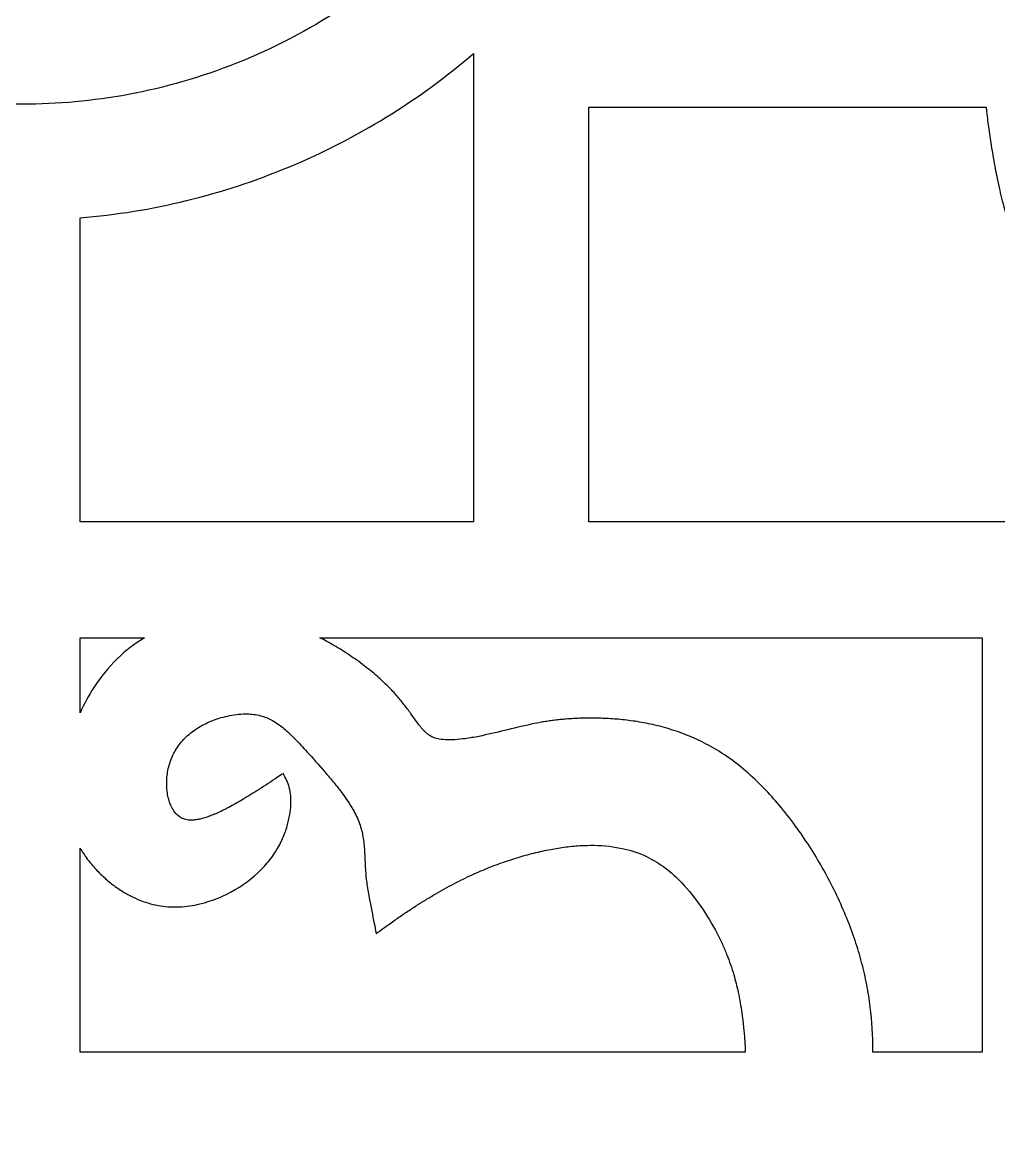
# Model space of a CAD drawing. Header units: centimetres. Extents: x -19.6 to -12.8, y -9 to 9.
# Drawn here: x -16.196 to -14.188, y -6.621 to -4.31 of the extents above; entities that cross this region are included whole.
import ezdxf

# ---------------------------------------------------------------- set-up
doc = ezdxf.new("R2010")
doc.units = ezdxf.units.CM
doc.header["$MEASUREMENT"] = 0
doc.layers.add('layer 1', color=7, linetype='Continuous')

msp = doc.modelspace()

# ---------------------------------------------------------------- linework, layer by layer
at = {"layer": 'layer 1', "color": 250, "lineweight": 30}
for points, knots in [([(-12.83818, 9.00077), (-12.83818, 3.00045), (-12.83818, -2.99988), (-12.83818, -9.00021), (-12.83818, -9.00021), (-15.07649, -9.00021), (-17.31483, -9.00021), (-19.55315, -9.00021), (-19.55315, -9.00021), (-19.55315, -2.99988), (-19.55315, 3.00045), (-19.55315, 9.00077), (-19.55315, 9.00077), (-17.31483, 9.00077), (-15.07649, 9.00077), (-12.83818, 9.00077)], [0, 0, 0, 0, 0.2, 0.2, 0.2, 0.2, 0.4, 0.4, 0.4, 0.4, 0.6, 0.6, 0.6, 0.6, 1, 1, 1, 1]), ([(-16.19566, -4.47847), (-16.12339, -4.47847), (-16.05062, -4.47189), (-15.97795, -4.45837), (-15.97795, -4.45837), (-15.90243, -4.44429), (-15.82791, -4.42285), (-15.75526, -4.39391), (-15.75526, -4.39391), (-15.60385, -4.33355), (-15.46648, -4.24329), (-15.34969, -4.12569), (-15.34969, -4.12569), (-15.2913, -4.06691), (-15.23934, -4.00245), (-15.1943, -3.9331), (-15.1943, -3.9331), (-15.14989, -3.86473), (-15.11285, -3.79252), (-15.08329, -3.71736), (-15.08329, -3.71736), (-15.05452, -3.64423), (-15.03323, -3.56924), (-15.01924, -3.49316), (-15.01924, -3.49316), (-15.00582, -3.42003), (-14.99928, -3.34676), (-14.99928, -3.274), (-14.99928, -3.274), (-14.99928, -3.20125), (-15.00582, -3.12796), (-15.01924, -3.05484), (-15.01924, -3.05484), (-15.03323, -2.97877), (-15.05452, -2.90378), (-15.08329, -2.83065), (-15.08329, -2.83065), (-15.11285, -2.75549), (-15.14989, -2.68328), (-15.1943, -2.6149), (-15.1943, -2.6149), (-15.23934, -2.54555), (-15.2913, -2.4811), (-15.34969, -2.42232), (-15.34969, -2.42232), (-15.46648, -2.30472), (-15.60385, -2.21446), (-15.75526, -2.1541), (-15.75526, -2.1541), (-15.82791, -2.12515), (-15.90243, -2.10372), (-15.97795, -2.08964), (-15.97795, -2.08964), (-16.05062, -2.07612), (-16.12339, -2.06953), (-16.19566, -2.06953), (-16.19566, -2.06953), (-16.26792, -2.06953), (-16.3407, -2.07612), (-16.41337, -2.08964), (-16.41337, -2.08964), (-16.4889, -2.10372), (-16.56341, -2.12515), (-16.63603, -2.1541), (-16.63603, -2.1541), (-16.78745, -2.21446), (-16.92481, -2.30472), (-17.04163, -2.42232), (-17.04163, -2.42232), (-17.10003, -2.4811), (-17.15198, -2.54555), (-17.197, -2.6149), (-17.197, -2.6149), (-17.24142, -2.68328), (-17.27848, -2.75549), (-17.30804, -2.83065), (-17.30804, -2.83065), (-17.33679, -2.90378), (-17.35806, -2.97877), (-17.37207, -3.05484), (-17.37207, -3.05484), (-17.38551, -3.12796), (-17.39205, -3.20125), (-17.39205, -3.274), (-17.39205, -3.274), (-17.39205, -3.34676), (-17.38551, -3.42003), (-17.37207, -3.49316), (-17.37207, -3.49316), (-17.35806, -3.56924), (-17.33679, -3.64423), (-17.30804, -3.71736), (-17.30804, -3.71736), (-17.27848, -3.79252), (-17.24142, -3.86473), (-17.197, -3.9331), (-17.197, -3.9331), (-17.15198, -4.00245), (-17.10003, -4.06691), (-17.04163, -4.12569), (-17.04163, -4.12569), (-16.92481, -4.24329), (-16.78745, -4.33355), (-16.63603, -4.39391), (-16.63603, -4.39391), (-16.56341, -4.42285), (-16.4889, -4.44429), (-16.41337, -4.45837), (-16.41337, -4.45837), (-16.3407, -4.47189), (-16.26792, -4.47847), (-16.19566, -4.47847)], [0, 0, 0, 0, 0.0344828, 0.0344828, 0.0344828, 0.0344828, 0.0689655, 0.0689655, 0.0689655, 0.0689655, 0.1034483, 0.1034483, 0.1034483, 0.1034483, 0.137931, 0.137931, 0.137931, 0.137931, 0.1724138, 0.1724138, 0.1724138, 0.1724138, 0.2068966, 0.2068966, 0.2068966, 0.2068966, 0.2413793, 0.2413793, 0.2413793, 0.2413793, 0.2758621, 0.2758621, 0.2758621, 0.2758621, 0.3103448, 0.3103448, 0.3103448, 0.3103448, 0.3448276, 0.3448276, 0.3448276, 0.3448276, 0.3793103, 0.3793103, 0.3793103, 0.3793103, 0.4137931, 0.4137931, 0.4137931, 0.4137931, 0.4482759, 0.4482759, 0.4482759, 0.4482759, 0.4827586, 0.4827586, 0.4827586, 0.4827586, 0.5172414, 0.5172414, 0.5172414, 0.5172414, 0.5517241, 0.5517241, 0.5517241, 0.5517241, 0.5862069, 0.5862069, 0.5862069, 0.5862069, 0.6206897, 0.6206897, 0.6206897, 0.6206897, 0.6551724, 0.6551724, 0.6551724, 0.6551724, 0.6896552, 0.6896552, 0.6896552, 0.6896552, 0.7241379, 0.7241379, 0.7241379, 0.7241379, 0.7586207, 0.7586207, 0.7586207, 0.7586207, 0.7931034, 0.7931034, 0.7931034, 0.7931034, 0.8275862, 0.8275862, 0.8275862, 0.8275862, 0.862069, 0.862069, 0.862069, 0.862069, 0.8965517, 0.8965517, 0.8965517, 0.8965517, 0.9310345, 0.9310345, 0.9310345, 0.9310345, 1, 1, 1, 1]), ([(-15.26805, -5.33752), (-15.26805, -5.04882), (-15.26805, -4.76011), (-15.26805, -4.47141), (-15.26805, -4.47141), (-15.26805, -4.43903), (-15.26805, -4.40665), (-15.26805, -4.37428), (-15.26805, -4.37428), (-15.38115, -4.47093), (-15.50815, -4.54928), (-15.64632, -4.60699), (-15.64632, -4.60699), (-15.78446, -4.66469), (-15.92929, -4.69988), (-16.07711, -4.71222), (-16.07711, -4.71222), (-16.07711, -4.92066), (-16.07711, -5.12908), (-16.07711, -5.33752), (-16.07711, -5.33752), (-15.80743, -5.33752), (-15.53772, -5.33752), (-15.26805, -5.33752)], [0, 0, 0, 0, 0.1428571, 0.1428571, 0.1428571, 0.1428571, 0.2857143, 0.2857143, 0.2857143, 0.2857143, 0.4285714, 0.4285714, 0.4285714, 0.4285714, 0.5714286, 0.5714286, 0.5714286, 0.5714286, 0.7142857, 0.7142857, 0.7142857, 0.7142857, 1, 1, 1, 1]), ([(-13.17576, -5.53201), (-13.17801, -5.53176), (-13.18026, -5.5315), (-13.18251, -5.53125), (-13.18251, -5.53125), (-13.18834, -5.5306), (-13.19415, -5.5299), (-13.19992, -5.52917), (-13.19992, -5.52917), (-13.20591, -5.52841), (-13.21189, -5.52762), (-13.21784, -5.52677), (-13.21784, -5.52677), (-13.22411, -5.5259), (-13.23039, -5.525), (-13.23666, -5.52403), (-13.23666, -5.52403), (-13.24982, -5.52188), (-13.26299, -5.51971), (-13.27618, -5.51756), (-13.27618, -5.51756), (-13.28398, -5.51619), (-13.29176, -5.51476), (-13.29955, -5.51329), (-13.29955, -5.51329), (-13.30611, -5.51204), (-13.31264, -5.51074), (-13.31917, -5.50939), (-13.31917, -5.50939), (-13.32711, -5.50773), (-13.33505, -5.506), (-13.34298, -5.50416), (-13.34298, -5.50416), (-13.35012, -5.50251), (-13.35722, -5.50078), (-13.36432, -5.49894), (-13.36432, -5.49894), (-13.38128, -5.49456), (-13.39808, -5.48957), (-13.4147, -5.48399), (-13.4147, -5.48399), (-13.4288, -5.47925), (-13.4427, -5.47393), (-13.45637, -5.46803), (-13.45637, -5.46803), (-13.48868, -5.45409), (-13.51923, -5.43654), (-13.54757, -5.41563), (-13.54757, -5.41563), (-13.57263, -5.39716), (-13.59509, -5.37559), (-13.61463, -5.35127), (-13.61463, -5.35127), (-13.63358, -5.3276), (-13.64969, -5.30187), (-13.6627, -5.27443), (-13.6627, -5.27443), (-13.67821, -5.24168), (-13.69053, -5.20755), (-13.69951, -5.17241), (-13.69951, -5.17241), (-13.70387, -5.15528), (-13.70721, -5.13792), (-13.70948, -5.12037), (-13.70948, -5.12037), (-13.71123, -5.1068), (-13.7119, -5.09314), (-13.71145, -5.07947), (-13.71145, -5.07947), (-13.71117, -5.07128), (-13.7105, -5.06312), (-13.70942, -5.055), (-13.70942, -5.055), (-13.70832, -5.04691), (-13.70681, -5.03889), (-13.7049, -5.03095), (-13.7049, -5.03095), (-13.70366, -5.0258), (-13.70225, -5.02066), (-13.7007, -5.01561), (-13.7007, -5.01561), (-13.70572, -5.01718), (-13.7108, -5.01859), (-13.71593, -5.01984), (-13.71593, -5.01984), (-13.72383, -5.02176), (-13.73177, -5.02328), (-13.73982, -5.02438), (-13.73982, -5.02438), (-13.74789, -5.02547), (-13.756, -5.02616), (-13.76413, -5.02643), (-13.76413, -5.02643), (-13.77771, -5.02687), (-13.79127, -5.02621), (-13.80477, -5.02445), (-13.80477, -5.02445), (-13.82218, -5.02216), (-13.83943, -5.01881), (-13.85644, -5.01441), (-13.85644, -5.01441), (-13.89136, -5.00537), (-13.92526, -4.99298), (-13.95779, -4.97733), (-13.95779, -4.97733), (-13.98505, -4.96425), (-14.01058, -4.94803), (-14.03408, -4.92893), (-14.03408, -4.92893), (-14.05825, -4.9093), (-14.07968, -4.88667), (-14.09801, -4.86146), (-14.09801, -4.86146), (-14.11881, -4.8329), (-14.13623, -4.80215), (-14.1501, -4.76962), (-14.1501, -4.76962), (-14.15595, -4.75587), (-14.16124, -4.74187), (-14.16593, -4.72769), (-14.16593, -4.72769), (-14.17149, -4.71095), (-14.17642, -4.69404), (-14.18077, -4.67695), (-14.18077, -4.67695), (-14.18258, -4.66982), (-14.18433, -4.66265), (-14.18596, -4.65548), (-14.18596, -4.65548), (-14.18779, -4.6475), (-14.1895, -4.63951), (-14.19116, -4.6315), (-14.19116, -4.6315), (-14.19251, -4.62492), (-14.19379, -4.61834), (-14.19503, -4.61174), (-14.19503, -4.61174), (-14.19649, -4.60395), (-14.19791, -4.59616), (-14.19924, -4.58835), (-14.19924, -4.58835), (-14.20138, -4.5751), (-14.20354, -4.56185), (-14.20568, -4.54858), (-14.20568, -4.54858), (-14.20665, -4.54223), (-14.20754, -4.53587), (-14.20843, -4.52949), (-14.20843, -4.52949), (-14.20927, -4.5235), (-14.21003, -4.51749), (-14.21081, -4.51147), (-14.21081, -4.51147), (-14.21151, -4.50563), (-14.21222, -4.49978), (-14.21289, -4.49393), (-14.21289, -4.49393), (-14.21321, -4.49088), (-14.21354, -4.48784), (-14.21388, -4.4848), (-14.21388, -4.4848), (-14.48622, -4.4848), (-14.7586, -4.4848), (-15.03095, -4.4848), (-15.03095, -4.4848), (-15.03095, -4.76903), (-15.03095, -5.05328), (-15.03095, -5.33752), (-15.03095, -5.33752), (-14.68669, -5.33752), (-14.34239, -5.33752), (-13.99809, -5.33752), (-13.99809, -5.33752), (-13.99387, -5.33752), (-13.98963, -5.33752), (-13.98541, -5.33752), (-13.98541, -5.33752), (-13.98521, -5.33752), (-13.98501, -5.33752), (-13.98482, -5.33752), (-13.98482, -5.33752), (-13.98482, -5.33773), (-13.98482, -5.33792), (-13.98482, -5.33812), (-13.98482, -5.33812), (-13.98482, -5.34239), (-13.98482, -5.34666), (-13.98482, -5.3509), (-13.98482, -5.3509), (-13.98482, -5.36464), (-13.98482, -5.37837), (-13.98482, -5.39208), (-13.98482, -5.39208), (-13.98482, -5.44899), (-13.98482, -5.50592), (-13.98482, -5.56284), (-13.98482, -5.56284), (-13.98482, -5.85155), (-13.98482, -6.14024), (-13.98482, -6.42895), (-13.98482, -6.42895), (-13.71511, -6.42895), (-13.44544, -6.42895), (-13.17576, -6.42895), (-13.17576, -6.42895), (-13.17576, -6.12997), (-13.17576, -5.83098), (-13.17576, -5.53201)], [0, 0, 0, 0, 0.0188679, 0.0188679, 0.0188679, 0.0188679, 0.0377358, 0.0377358, 0.0377358, 0.0377358, 0.0566038, 0.0566038, 0.0566038, 0.0566038, 0.0754717, 0.0754717, 0.0754717, 0.0754717, 0.0943396, 0.0943396, 0.0943396, 0.0943396, 0.1132075, 0.1132075, 0.1132075, 0.1132075, 0.1320755, 0.1320755, 0.1320755, 0.1320755, 0.1509434, 0.1509434, 0.1509434, 0.1509434, 0.1698113, 0.1698113, 0.1698113, 0.1698113, 0.1886792, 0.1886792, 0.1886792, 0.1886792, 0.2075472, 0.2075472, 0.2075472, 0.2075472, 0.2264151, 0.2264151, 0.2264151, 0.2264151, 0.245283, 0.245283, 0.245283, 0.245283, 0.2641509, 0.2641509, 0.2641509, 0.2641509, 0.2830189, 0.2830189, 0.2830189, 0.2830189, 0.3018868, 0.3018868, 0.3018868, 0.3018868, 0.3207547, 0.3207547, 0.3207547, 0.3207547, 0.3396226, 0.3396226, 0.3396226, 0.3396226, 0.3584906, 0.3584906, 0.3584906, 0.3584906, 0.3773585, 0.3773585, 0.3773585, 0.3773585, 0.3962264, 0.3962264, 0.3962264, 0.3962264, 0.4150943, 0.4150943, 0.4150943, 0.4150943, 0.4339623, 0.4339623, 0.4339623, 0.4339623, 0.4528302, 0.4528302, 0.4528302, 0.4528302, 0.4716981, 0.4716981, 0.4716981, 0.4716981, 0.490566, 0.490566, 0.490566, 0.490566, 0.509434, 0.509434, 0.509434, 0.509434, 0.5283019, 0.5283019, 0.5283019, 0.5283019, 0.5471698, 0.5471698, 0.5471698, 0.5471698, 0.5660377, 0.5660377, 0.5660377, 0.5660377, 0.5849057, 0.5849057, 0.5849057, 0.5849057, 0.6037736, 0.6037736, 0.6037736, 0.6037736, 0.6226415, 0.6226415, 0.6226415, 0.6226415, 0.6415094, 0.6415094, 0.6415094, 0.6415094, 0.6603774, 0.6603774, 0.6603774, 0.6603774, 0.6792453, 0.6792453, 0.6792453, 0.6792453, 0.6981132, 0.6981132, 0.6981132, 0.6981132, 0.7169811, 0.7169811, 0.7169811, 0.7169811, 0.7358491, 0.7358491, 0.7358491, 0.7358491, 0.754717, 0.754717, 0.754717, 0.754717, 0.7735849, 0.7735849, 0.7735849, 0.7735849, 0.7924528, 0.7924528, 0.7924528, 0.7924528, 0.8113208, 0.8113208, 0.8113208, 0.8113208, 0.8301887, 0.8301887, 0.8301887, 0.8301887, 0.8490566, 0.8490566, 0.8490566, 0.8490566, 0.8679245, 0.8679245, 0.8679245, 0.8679245, 0.8867925, 0.8867925, 0.8867925, 0.8867925, 0.9056604, 0.9056604, 0.9056604, 0.9056604, 0.9245283, 0.9245283, 0.9245283, 0.9245283, 0.9433962, 0.9433962, 0.9433962, 0.9433962, 0.9622642, 0.9622642, 0.9622642, 0.9622642, 1, 1, 1, 1]), ([(-15.94496, -5.57623), (-15.98902, -5.57623), (-16.03306, -5.57623), (-16.07711, -5.57623), (-16.07711, -5.57623), (-16.07711, -5.62757), (-16.07711, -5.67892), (-16.07711, -5.73026), (-16.07711, -5.73026), (-16.06902, -5.71234), (-16.05965, -5.69506), (-16.04904, -5.67852), (-16.04904, -5.67852), (-16.03523, -5.65694), (-16.01902, -5.63711), (-16.00066, -5.61929), (-16.00066, -5.61929), (-15.9837, -5.6029), (-15.96507, -5.58847), (-15.94496, -5.57623)], [0, 0, 0, 0, 0.1666667, 0.1666667, 0.1666667, 0.1666667, 0.3333333, 0.3333333, 0.3333333, 0.3333333, 0.5, 0.5, 0.5, 0.5, 0.6666667, 0.6666667, 0.6666667, 0.6666667, 1, 1, 1, 1]), ([(-14.22191, -5.57623), (-14.67592, -5.57623), (-15.12992, -5.57623), (-15.58396, -5.57623), (-15.58396, -5.57623), (-15.57419, -5.58114), (-15.56459, -5.58635), (-15.55515, -5.59184), (-15.55515, -5.59184), (-15.54432, -5.59814), (-15.53369, -5.60478), (-15.52326, -5.61177), (-15.52326, -5.61177), (-15.51289, -5.61873), (-15.50274, -5.62602), (-15.49283, -5.63362), (-15.49283, -5.63362), (-15.48819, -5.63717), (-15.48364, -5.64077), (-15.47913, -5.64446), (-15.47913, -5.64446), (-15.47477, -5.64799), (-15.47053, -5.6516), (-15.4663, -5.65527), (-15.4663, -5.65527), (-15.46227, -5.65882), (-15.45823, -5.66244), (-15.45429, -5.66613), (-15.45429, -5.66613), (-15.45062, -5.66953), (-15.44703, -5.67301), (-15.4435, -5.67653), (-15.4435, -5.67653), (-15.44026, -5.6798), (-15.43704, -5.68313), (-15.43391, -5.68649), (-15.43391, -5.68649), (-15.43076, -5.68986), (-15.42771, -5.69329), (-15.42469, -5.69678), (-15.42469, -5.69678), (-15.42209, -5.69973), (-15.41959, -5.70273), (-15.41711, -5.70576), (-15.41711, -5.70576), (-15.41449, -5.70899), (-15.41189, -5.71224), (-15.40935, -5.71554), (-15.40935, -5.71554), (-15.40746, -5.71799), (-15.40558, -5.72046), (-15.40373, -5.72294), (-15.40373, -5.72294), (-15.40138, -5.72612), (-15.39904, -5.72931), (-15.39673, -5.73252), (-15.39673, -5.73252), (-15.39316, -5.73751), (-15.38959, -5.74247), (-15.38605, -5.74744), (-15.38605, -5.74744), (-15.38418, -5.75), (-15.38229, -5.75254), (-15.38038, -5.75507), (-15.38038, -5.75507), (-15.37917, -5.75668), (-15.37791, -5.75828), (-15.37661, -5.75985), (-15.37661, -5.75985), (-15.37503, -5.7618), (-15.37342, -5.7637), (-15.37172, -5.76554), (-15.37172, -5.76554), (-15.37047, -5.76696), (-15.36917, -5.76831), (-15.36781, -5.76961), (-15.36781, -5.76961), (-15.36488, -5.77243), (-15.36174, -5.77493), (-15.35833, -5.77712), (-15.35833, -5.77712), (-15.35547, -5.77895), (-15.35242, -5.78049), (-15.34922, -5.78165), (-15.34922, -5.78165), (-15.34576, -5.78293), (-15.34216, -5.78389), (-15.33849, -5.78449), (-15.33849, -5.78449), (-15.33297, -5.7854), (-15.32739, -5.78593), (-15.32178, -5.78607), (-15.32178, -5.78607), (-15.31665, -5.78621), (-15.31152, -5.7861), (-15.30639, -5.78579), (-15.30639, -5.78579), (-15.2994, -5.78533), (-15.29243, -5.78464), (-15.28552, -5.78371), (-15.28552, -5.78371), (-15.27602, -5.78244), (-15.26659, -5.78085), (-15.25725, -5.77893), (-15.25725, -5.77893), (-15.23943, -5.77525), (-15.2217, -5.77125), (-15.20402, -5.76692), (-15.20402, -5.76692), (-15.18579, -5.76243), (-15.16752, -5.75814), (-15.14919, -5.75405), (-15.14919, -5.75405), (-15.14127, -5.75228), (-15.13329, -5.75071), (-15.12528, -5.74934), (-15.12528, -5.74934), (-15.12169, -5.74874), (-15.11812, -5.74816), (-15.11454, -5.74761), (-15.11454, -5.74761), (-15.11101, -5.74709), (-15.10749, -5.7466), (-15.10398, -5.74613), (-15.10398, -5.74613), (-15.10022, -5.74565), (-15.09644, -5.74519), (-15.09265, -5.7448), (-15.09265, -5.7448), (-15.08881, -5.74439), (-15.08499, -5.74401), (-15.08112, -5.74368), (-15.08112, -5.74368), (-15.07707, -5.74333), (-15.07304, -5.74302), (-15.06897, -5.74275), (-15.06897, -5.74275), (-15.06474, -5.74249), (-15.06053, -5.74226), (-15.05631, -5.74208), (-15.05631, -5.74208), (-15.05189, -5.74188), (-15.04747, -5.74176), (-15.04306, -5.74166), (-15.04306, -5.74166), (-15.03838, -5.74156), (-15.0337, -5.74149), (-15.02903, -5.74147), (-15.02903, -5.74147), (-15.02389, -5.74146), (-15.01876, -5.7415), (-15.01364, -5.74159), (-15.01364, -5.74159), (-15.00871, -5.74169), (-15.00381, -5.74184), (-14.99891, -5.74204), (-14.99891, -5.74204), (-14.99335, -5.74226), (-14.98779, -5.74257), (-14.98225, -5.74294), (-14.98225, -5.74294), (-14.9769, -5.74332), (-14.97153, -5.74375), (-14.96619, -5.74426), (-14.96619, -5.74426), (-14.96029, -5.74481), (-14.95439, -5.74548), (-14.94848, -5.74621), (-14.94848, -5.74621), (-14.94277, -5.74693), (-14.93707, -5.74775), (-14.93136, -5.74867), (-14.93136, -5.74867), (-14.92518, -5.74965), (-14.91899, -5.75075), (-14.91284, -5.75196), (-14.91284, -5.75196), (-14.90685, -5.75313), (-14.90089, -5.75442), (-14.89493, -5.75581), (-14.89493, -5.75581), (-14.88173, -5.75892), (-14.86867, -5.76257), (-14.85577, -5.76679), (-14.85577, -5.76679), (-14.84339, -5.77084), (-14.83121, -5.77545), (-14.81926, -5.78057), (-14.81926, -5.78057), (-14.80582, -5.78635), (-14.79266, -5.79281), (-14.77989, -5.79993), (-14.77989, -5.79993), (-14.76729, -5.80696), (-14.75506, -5.81464), (-14.74325, -5.82296), (-14.74325, -5.82296), (-14.73114, -5.83149), (-14.71949, -5.84061), (-14.70829, -5.85031), (-14.70829, -5.85031), (-14.6955, -5.86139), (-14.68319, -5.87302), (-14.67139, -5.88516), (-14.67139, -5.88516), (-14.66016, -5.89673), (-14.64935, -5.90869), (-14.63899, -5.92105), (-14.63899, -5.92105), (-14.62766, -5.93456), (-14.61677, -5.94846), (-14.60638, -5.96272), (-14.60638, -5.96272), (-14.58617, -5.99032), (-14.56762, -6.01906), (-14.55074, -6.04883), (-14.55074, -6.04883), (-14.5338, -6.07882), (-14.51857, -6.10974), (-14.50515, -6.14149), (-14.50515, -6.14149), (-14.49871, -6.15673), (-14.49272, -6.17218), (-14.48722, -6.18779), (-14.48722, -6.18779), (-14.48195, -6.20265), (-14.47724, -6.21766), (-14.47295, -6.23282), (-14.47295, -6.23282), (-14.46869, -6.24791), (-14.46493, -6.26314), (-14.46169, -6.27849), (-14.46169, -6.27849), (-14.45848, -6.29361), (-14.45578, -6.30882), (-14.45361, -6.32411), (-14.45361, -6.32411), (-14.44934, -6.35388), (-14.44704, -6.38387), (-14.44669, -6.41395), (-14.44669, -6.41395), (-14.44662, -6.41894), (-14.44662, -6.42395), (-14.44663, -6.42895), (-14.44663, -6.42895), (-14.37171, -6.42895), (-14.2968, -6.42895), (-14.22191, -6.42895), (-14.22191, -6.42895), (-14.22191, -6.14471), (-14.22191, -5.86047), (-14.22191, -5.57623)], [0, 0, 0, 0, 0.015625, 0.015625, 0.015625, 0.015625, 0.03125, 0.03125, 0.03125, 0.03125, 0.046875, 0.046875, 0.046875, 0.046875, 0.0625, 0.0625, 0.0625, 0.0625, 0.078125, 0.078125, 0.078125, 0.078125, 0.09375, 0.09375, 0.09375, 0.09375, 0.109375, 0.109375, 0.109375, 0.109375, 0.125, 0.125, 0.125, 0.125, 0.140625, 0.140625, 0.140625, 0.140625, 0.15625, 0.15625, 0.15625, 0.15625, 0.171875, 0.171875, 0.171875, 0.171875, 0.1875, 0.1875, 0.1875, 0.1875, 0.203125, 0.203125, 0.203125, 0.203125, 0.21875, 0.21875, 0.21875, 0.21875, 0.234375, 0.234375, 0.234375, 0.234375, 0.25, 0.25, 0.25, 0.25, 0.265625, 0.265625, 0.265625, 0.265625, 0.28125, 0.28125, 0.28125, 0.28125, 0.296875, 0.296875, 0.296875, 0.296875, 0.3125, 0.3125, 0.3125, 0.3125, 0.328125, 0.328125, 0.328125, 0.328125, 0.34375, 0.34375, 0.34375, 0.34375, 0.359375, 0.359375, 0.359375, 0.359375, 0.375, 0.375, 0.375, 0.375, 0.390625, 0.390625, 0.390625, 0.390625, 0.40625, 0.40625, 0.40625, 0.40625, 0.421875, 0.421875, 0.421875, 0.421875, 0.4375, 0.4375, 0.4375, 0.4375, 0.453125, 0.453125, 0.453125, 0.453125, 0.46875, 0.46875, 0.46875, 0.46875, 0.484375, 0.484375, 0.484375, 0.484375, 0.5, 0.5, 0.5, 0.5, 0.515625, 0.515625, 0.515625, 0.515625, 0.53125, 0.53125, 0.53125, 0.53125, 0.546875, 0.546875, 0.546875, 0.546875, 0.5625, 0.5625, 0.5625, 0.5625, 0.578125, 0.578125, 0.578125, 0.578125, 0.59375, 0.59375, 0.59375, 0.59375, 0.609375, 0.609375, 0.609375, 0.609375, 0.625, 0.625, 0.625, 0.625, 0.640625, 0.640625, 0.640625, 0.640625, 0.65625, 0.65625, 0.65625, 0.65625, 0.671875, 0.671875, 0.671875, 0.671875, 0.6875, 0.6875, 0.6875, 0.6875, 0.703125, 0.703125, 0.703125, 0.703125, 0.71875, 0.71875, 0.71875, 0.71875, 0.734375, 0.734375, 0.734375, 0.734375, 0.75, 0.75, 0.75, 0.75, 0.765625, 0.765625, 0.765625, 0.765625, 0.78125, 0.78125, 0.78125, 0.78125, 0.796875, 0.796875, 0.796875, 0.796875, 0.8125, 0.8125, 0.8125, 0.8125, 0.828125, 0.828125, 0.828125, 0.828125, 0.84375, 0.84375, 0.84375, 0.84375, 0.859375, 0.859375, 0.859375, 0.859375, 0.875, 0.875, 0.875, 0.875, 0.890625, 0.890625, 0.890625, 0.890625, 0.90625, 0.90625, 0.90625, 0.90625, 0.921875, 0.921875, 0.921875, 0.921875, 0.9375, 0.9375, 0.9375, 0.9375, 0.953125, 0.953125, 0.953125, 0.953125, 0.96875, 0.96875, 0.96875, 0.96875, 1, 1, 1, 1]), ([(-15.60682, -5.8147), (-15.61563, -5.80515), (-15.62442, -5.79559), (-15.63321, -5.78605), (-15.63321, -5.78605), (-15.63773, -5.78134), (-15.64237, -5.77676), (-15.64712, -5.77225), (-15.64712, -5.77225), (-15.65059, -5.76897), (-15.65416, -5.76581), (-15.65784, -5.76275), (-15.65784, -5.76275), (-15.6663, -5.75568), (-15.67549, -5.74953), (-15.68525, -5.7444), (-15.68525, -5.7444), (-15.69283, -5.74043), (-15.70086, -5.73748), (-15.70916, -5.73561), (-15.70916, -5.73561), (-15.71848, -5.7335), (-15.72795, -5.73255), (-15.73751, -5.73275), (-15.73751, -5.73275), (-15.74974, -5.733), (-15.76189, -5.73445), (-15.77384, -5.73707), (-15.77384, -5.73707), (-15.7855, -5.73966), (-15.79694, -5.74321), (-15.80799, -5.74775), (-15.80799, -5.74775), (-15.8182, -5.75194), (-15.82802, -5.75707), (-15.8373, -5.76308), (-15.8373, -5.76308), (-15.84611, -5.76879), (-15.85428, -5.77543), (-15.86175, -5.78289), (-15.86175, -5.78289), (-15.86855, -5.78969), (-15.87453, -5.79726), (-15.87961, -5.80545), (-15.87961, -5.80545), (-15.88464, -5.81347), (-15.88868, -5.82203), (-15.89174, -5.831), (-15.89174, -5.831), (-15.89492, -5.84034), (-15.89705, -5.84998), (-15.89812, -5.8598), (-15.89812, -5.8598), (-15.89927, -5.87044), (-15.89927, -5.88115), (-15.89808, -5.89179), (-15.89808, -5.89179), (-15.89711, -5.90068), (-15.895, -5.90938), (-15.89181, -5.91774), (-15.89181, -5.91774), (-15.88867, -5.9261), (-15.88388, -5.93367), (-15.87772, -5.94016), (-15.87772, -5.94016), (-15.8735, -5.94461), (-15.86828, -5.94784), (-15.8624, -5.94963), (-15.8624, -5.94963), (-15.86071, -5.95015), (-15.85898, -5.95056), (-15.85723, -5.95084), (-15.85723, -5.95084), (-15.85517, -5.95116), (-15.8531, -5.95136), (-15.85101, -5.95143), (-15.85101, -5.95143), (-15.84883, -5.95152), (-15.84666, -5.95147), (-15.84448, -5.95131), (-15.84448, -5.95131), (-15.84179, -5.95111), (-15.83911, -5.95078), (-15.83644, -5.95032), (-15.83644, -5.95032), (-15.8337, -5.94987), (-15.83098, -5.94929), (-15.82829, -5.94862), (-15.82829, -5.94862), (-15.82495, -5.94778), (-15.82164, -5.94683), (-15.81834, -5.94576), (-15.81834, -5.94576), (-15.81667, -5.94524), (-15.81504, -5.94468), (-15.81339, -5.94409), (-15.81339, -5.94409), (-15.81158, -5.94344), (-15.80977, -5.94276), (-15.80798, -5.94209), (-15.80798, -5.94209), (-15.80617, -5.94138), (-15.80439, -5.94066), (-15.80258, -5.93992), (-15.80258, -5.93992), (-15.8006, -5.93912), (-15.79863, -5.93829), (-15.79669, -5.93741), (-15.79669, -5.93741), (-15.79473, -5.93656), (-15.79279, -5.9357), (-15.79085, -5.9348), (-15.79085, -5.9348), (-15.78873, -5.9338), (-15.78659, -5.9328), (-15.78449, -5.93178), (-15.78449, -5.93178), (-15.78238, -5.93075), (-15.7803, -5.9297), (-15.77822, -5.92865), (-15.77822, -5.92865), (-15.77598, -5.92752), (-15.77376, -5.92637), (-15.77153, -5.92521), (-15.77153, -5.92521), (-15.76178, -5.91972), (-15.75202, -5.91425), (-15.74226, -5.90878), (-15.74226, -5.90878), (-15.73123, -5.90198), (-15.72023, -5.89517), (-15.70921, -5.88836), (-15.70921, -5.88836), (-15.69677, -5.88012), (-15.68433, -5.8719), (-15.67189, -5.86367), (-15.67189, -5.86367), (-15.66787, -5.86102), (-15.66384, -5.85835), (-15.65981, -5.85569), (-15.65981, -5.85569), (-15.65962, -5.85558), (-15.65944, -5.85545), (-15.65925, -5.85533), (-15.65925, -5.85533), (-15.65915, -5.85553), (-15.65903, -5.85574), (-15.65895, -5.85594), (-15.65895, -5.85594), (-15.65684, -5.86029), (-15.65474, -5.86464), (-15.65263, -5.86902), (-15.65263, -5.86902), (-15.65028, -5.87389), (-15.64839, -5.87897), (-15.64701, -5.88421), (-15.64701, -5.88421), (-15.64549, -5.88989), (-15.64446, -5.89571), (-15.64393, -5.90157), (-15.64393, -5.90157), (-15.64364, -5.90467), (-15.64352, -5.90774), (-15.64348, -5.91082), (-15.64348, -5.91082), (-15.64342, -5.91417), (-15.64348, -5.91754), (-15.64371, -5.92088), (-15.64371, -5.92088), (-15.64392, -5.92433), (-15.6442, -5.92773), (-15.64463, -5.93115), (-15.64463, -5.93115), (-15.64511, -5.93491), (-15.64567, -5.93867), (-15.64636, -5.9424), (-15.64636, -5.9424), (-15.64709, -5.94646), (-15.64795, -5.95049), (-15.64894, -5.95449), (-15.64894, -5.95449), (-15.64992, -5.95848), (-15.651, -5.96245), (-15.65222, -5.96639), (-15.65222, -5.96639), (-15.65359, -5.97084), (-15.65509, -5.97523), (-15.65675, -5.97958), (-15.65675, -5.97958), (-15.65839, -5.98388), (-15.66018, -5.98815), (-15.66214, -5.99234), (-15.66214, -5.99234), (-15.66641, -6.00165), (-15.6714, -6.0106), (-15.67702, -6.01914), (-15.67702, -6.01914), (-15.68011, -6.02382), (-15.68338, -6.02837), (-15.68683, -6.03278), (-15.68683, -6.03278), (-15.69032, -6.03724), (-15.69402, -6.04156), (-15.69786, -6.04572), (-15.69786, -6.04572), (-15.71543, -6.06478), (-15.7356, -6.08102), (-15.75792, -6.09409), (-15.75792, -6.09409), (-15.78079, -6.10745), (-15.80533, -6.1174), (-15.83102, -6.12369), (-15.83102, -6.12369), (-15.84462, -6.12702), (-15.85847, -6.12905), (-15.87243, -6.12975), (-15.87243, -6.12975), (-15.88556, -6.1304), (-15.89867, -6.12968), (-15.91165, -6.12766), (-15.91165, -6.12766), (-15.91861, -6.12657), (-15.92552, -6.1251), (-15.9323, -6.12325), (-15.9323, -6.12325), (-15.93929, -6.12134), (-15.94615, -6.11907), (-15.95289, -6.11644), (-15.95289, -6.11644), (-15.95988, -6.11372), (-15.96671, -6.11063), (-15.97338, -6.10718), (-15.97338, -6.10718), (-15.98047, -6.1035), (-15.98739, -6.09948), (-15.99411, -6.09513), (-15.99411, -6.09513), (-16.00128, -6.09047), (-16.00821, -6.08547), (-16.01491, -6.08015), (-16.01491, -6.08015), (-16.02168, -6.07473), (-16.02818, -6.06901), (-16.03441, -6.06299), (-16.03441, -6.06299), (-16.04119, -6.0564), (-16.04762, -6.04945), (-16.05367, -6.04219), (-16.05367, -6.04219), (-16.05963, -6.03506), (-16.06519, -6.0276), (-16.07032, -6.01987), (-16.07032, -6.01987), (-16.07267, -6.01631), (-16.07494, -6.01271), (-16.07711, -6.00903), (-16.07711, -6.00903), (-16.07711, -6.14899), (-16.07711, -6.28898), (-16.07711, -6.42895), (-16.07711, -6.42895), (-15.62115, -6.42895), (-15.16519, -6.42895), (-14.70922, -6.42895), (-14.70922, -6.42895), (-14.71007, -6.4021), (-14.71242, -6.37532), (-14.71618, -6.34871), (-14.71618, -6.34871), (-14.71828, -6.33412), (-14.72081, -6.31963), (-14.72383, -6.30523), (-14.72383, -6.30523), (-14.72637, -6.29316), (-14.72939, -6.28122), (-14.73284, -6.26937), (-14.73284, -6.26937), (-14.7349, -6.26242), (-14.7371, -6.2555), (-14.73947, -6.24863), (-14.73947, -6.24863), (-14.74187, -6.24175), (-14.7444, -6.23492), (-14.74708, -6.22815), (-14.74708, -6.22815), (-14.74997, -6.22092), (-14.75302, -6.21377), (-14.75625, -6.20669), (-14.75625, -6.20669), (-14.75964, -6.19929), (-14.76319, -6.19196), (-14.76694, -6.18472), (-14.76694, -6.18472), (-14.78654, -6.14664), (-14.81101, -6.11153), (-14.83989, -6.07998), (-14.83989, -6.07998), (-14.86014, -6.05791), (-14.88407, -6.03998), (-14.91093, -6.02686), (-14.91093, -6.02686), (-14.92617, -6.01941), (-14.94215, -6.01384), (-14.95873, -6.0102), (-14.95873, -6.0102), (-14.97879, -6.00581), (-14.9992, -6.00343), (-15.01978, -6.0031), (-15.01978, -6.0031), (-15.02958, -6.00294), (-15.0394, -6.00318), (-15.04919, -6.00381), (-15.04919, -6.00381), (-15.06024, -6.0045), (-15.07124, -6.0056), (-15.08222, -6.00709), (-15.08222, -6.00709), (-15.09273, -6.00851), (-15.10321, -6.01025), (-15.11361, -6.01231), (-15.11361, -6.01231), (-15.12528, -6.01461), (-15.13685, -6.01724), (-15.14838, -6.02016), (-15.14838, -6.02016), (-15.15995, -6.02311), (-15.17146, -6.02638), (-15.18288, -6.02993), (-15.18288, -6.02993), (-15.1944, -6.03352), (-15.20585, -6.03742), (-15.21718, -6.04159), (-15.21718, -6.04159), (-15.22311, -6.04377), (-15.22901, -6.04604), (-15.2349, -6.04838), (-15.2349, -6.04838), (-15.24092, -6.05078), (-15.24688, -6.05326), (-15.25281, -6.05583), (-15.25281, -6.05583), (-15.25892, -6.05843), (-15.26496, -6.06113), (-15.271, -6.06391), (-15.271, -6.06391), (-15.27724, -6.06676), (-15.28341, -6.0697), (-15.28955, -6.07273), (-15.28955, -6.07273), (-15.29585, -6.07581), (-15.30209, -6.07898), (-15.30831, -6.08223), (-15.30831, -6.08223), (-15.3148, -6.0856), (-15.32119, -6.08905), (-15.32759, -6.09259), (-15.32759, -6.09259), (-15.33412, -6.09617), (-15.34058, -6.09986), (-15.34702, -6.10362), (-15.34702, -6.10362), (-15.35376, -6.10754), (-15.36044, -6.11156), (-15.36711, -6.11564), (-15.36711, -6.11564), (-15.37391, -6.11979), (-15.38063, -6.12401), (-15.38732, -6.12832), (-15.38732, -6.12832), (-15.39438, -6.13285), (-15.40138, -6.13745), (-15.40832, -6.14214), (-15.40832, -6.14214), (-15.41538, -6.14688), (-15.42241, -6.15171), (-15.42941, -6.1566), (-15.42941, -6.1566), (-15.43677, -6.16177), (-15.44409, -6.16701), (-15.45139, -6.17231), (-15.45139, -6.17231), (-15.45673, -6.17621), (-15.4621, -6.18013), (-15.46745, -6.18402), (-15.46745, -6.18402), (-15.4677, -6.18422), (-15.46795, -6.1844), (-15.46818, -6.18457), (-15.46818, -6.18457), (-15.46826, -6.18427), (-15.46833, -6.18397), (-15.46837, -6.18365), (-15.46837, -6.18365), (-15.46964, -6.17715), (-15.47093, -6.17061), (-15.4722, -6.16409), (-15.4722, -6.16409), (-15.4757, -6.14643), (-15.47915, -6.12877), (-15.48263, -6.1111), (-15.48263, -6.1111), (-15.4846, -6.10047), (-15.48633, -6.08979), (-15.4878, -6.07908), (-15.4878, -6.07908), (-15.4889, -6.07125), (-15.48969, -6.06337), (-15.49028, -6.05547), (-15.49028, -6.05547), (-15.49044, -6.05318), (-15.4906, -6.05088), (-15.49071, -6.04858), (-15.49071, -6.04858), (-15.49103, -6.04156), (-15.49133, -6.03455), (-15.49161, -6.02753), (-15.49161, -6.02753), (-15.49185, -6.02185), (-15.49214, -6.01616), (-15.49251, -6.01048), (-15.49251, -6.01048), (-15.49272, -6.00702), (-15.49302, -6.00357), (-15.49339, -6.00013), (-15.49339, -6.00013), (-15.49391, -5.99514), (-15.49461, -5.99019), (-15.49545, -5.98525), (-15.49545, -5.98525), (-15.49618, -5.98097), (-15.4971, -5.97674), (-15.49815, -5.97254), (-15.49815, -5.97254), (-15.49941, -5.9676), (-15.50091, -5.96272), (-15.50262, -5.95792), (-15.50262, -5.95792), (-15.50436, -5.95311), (-15.50633, -5.94838), (-15.50848, -5.94375), (-15.50848, -5.94375), (-15.51071, -5.93902), (-15.51313, -5.93437), (-15.51577, -5.92983), (-15.51577, -5.92983), (-15.51916, -5.92391), (-15.52276, -5.91811), (-15.52657, -5.91242), (-15.52657, -5.91242), (-15.52993, -5.90737), (-15.53341, -5.9024), (-15.53701, -5.89752), (-15.53701, -5.89752), (-15.54155, -5.89138), (-15.54617, -5.88534), (-15.55094, -5.87938), (-15.55094, -5.87938), (-15.55694, -5.87181), (-15.56312, -5.86437), (-15.56943, -5.85707), (-15.56943, -5.85707), (-15.58177, -5.84279), (-15.59423, -5.82868), (-15.60682, -5.8147)], [0, 0, 0, 0, 0.008547, 0.008547, 0.008547, 0.008547, 0.017094, 0.017094, 0.017094, 0.017094, 0.025641, 0.025641, 0.025641, 0.025641, 0.034188, 0.034188, 0.034188, 0.034188, 0.042735, 0.042735, 0.042735, 0.042735, 0.0512821, 0.0512821, 0.0512821, 0.0512821, 0.0598291, 0.0598291, 0.0598291, 0.0598291, 0.0683761, 0.0683761, 0.0683761, 0.0683761, 0.0769231, 0.0769231, 0.0769231, 0.0769231, 0.0854701, 0.0854701, 0.0854701, 0.0854701, 0.0940171, 0.0940171, 0.0940171, 0.0940171, 0.1025641, 0.1025641, 0.1025641, 0.1025641, 0.1111111, 0.1111111, 0.1111111, 0.1111111, 0.1196581, 0.1196581, 0.1196581, 0.1196581, 0.1282051, 0.1282051, 0.1282051, 0.1282051, 0.1367521, 0.1367521, 0.1367521, 0.1367521, 0.1452991, 0.1452991, 0.1452991, 0.1452991, 0.1538462, 0.1538462, 0.1538462, 0.1538462, 0.1623932, 0.1623932, 0.1623932, 0.1623932, 0.1709402, 0.1709402, 0.1709402, 0.1709402, 0.1794872, 0.1794872, 0.1794872, 0.1794872, 0.1880342, 0.1880342, 0.1880342, 0.1880342, 0.1965812, 0.1965812, 0.1965812, 0.1965812, 0.2051282, 0.2051282, 0.2051282, 0.2051282, 0.2136752, 0.2136752, 0.2136752, 0.2136752, 0.2222222, 0.2222222, 0.2222222, 0.2222222, 0.2307692, 0.2307692, 0.2307692, 0.2307692, 0.2393162, 0.2393162, 0.2393162, 0.2393162, 0.2478632, 0.2478632, 0.2478632, 0.2478632, 0.2564103, 0.2564103, 0.2564103, 0.2564103, 0.2649573, 0.2649573, 0.2649573, 0.2649573, 0.2735043, 0.2735043, 0.2735043, 0.2735043, 0.2820513, 0.2820513, 0.2820513, 0.2820513, 0.2905983, 0.2905983, 0.2905983, 0.2905983, 0.2991453, 0.2991453, 0.2991453, 0.2991453, 0.3076923, 0.3076923, 0.3076923, 0.3076923, 0.3162393, 0.3162393, 0.3162393, 0.3162393, 0.3247863, 0.3247863, 0.3247863, 0.3247863, 0.3333333, 0.3333333, 0.3333333, 0.3333333, 0.3418803, 0.3418803, 0.3418803, 0.3418803, 0.3504274, 0.3504274, 0.3504274, 0.3504274, 0.3589744, 0.3589744, 0.3589744, 0.3589744, 0.3675214, 0.3675214, 0.3675214, 0.3675214, 0.3760684, 0.3760684, 0.3760684, 0.3760684, 0.3846154, 0.3846154, 0.3846154, 0.3846154, 0.3931624, 0.3931624, 0.3931624, 0.3931624, 0.4017094, 0.4017094, 0.4017094, 0.4017094, 0.4102564, 0.4102564, 0.4102564, 0.4102564, 0.4188034, 0.4188034, 0.4188034, 0.4188034, 0.4273504, 0.4273504, 0.4273504, 0.4273504, 0.4358974, 0.4358974, 0.4358974, 0.4358974, 0.4444444, 0.4444444, 0.4444444, 0.4444444, 0.4529915, 0.4529915, 0.4529915, 0.4529915, 0.4615385, 0.4615385, 0.4615385, 0.4615385, 0.4700855, 0.4700855, 0.4700855, 0.4700855, 0.4786325, 0.4786325, 0.4786325, 0.4786325, 0.4871795, 0.4871795, 0.4871795, 0.4871795, 0.4957265, 0.4957265, 0.4957265, 0.4957265, 0.5042735, 0.5042735, 0.5042735, 0.5042735, 0.5128205, 0.5128205, 0.5128205, 0.5128205, 0.5213675, 0.5213675, 0.5213675, 0.5213675, 0.5299145, 0.5299145, 0.5299145, 0.5299145, 0.5384615, 0.5384615, 0.5384615, 0.5384615, 0.5470085, 0.5470085, 0.5470085, 0.5470085, 0.5555556, 0.5555556, 0.5555556, 0.5555556, 0.5641026, 0.5641026, 0.5641026, 0.5641026, 0.5726496, 0.5726496, 0.5726496, 0.5726496, 0.5811966, 0.5811966, 0.5811966, 0.5811966, 0.5897436, 0.5897436, 0.5897436, 0.5897436, 0.5982906, 0.5982906, 0.5982906, 0.5982906, 0.6068376, 0.6068376, 0.6068376, 0.6068376, 0.6153846, 0.6153846, 0.6153846, 0.6153846, 0.6239316, 0.6239316, 0.6239316, 0.6239316, 0.6324786, 0.6324786, 0.6324786, 0.6324786, 0.6410256, 0.6410256, 0.6410256, 0.6410256, 0.6495726, 0.6495726, 0.6495726, 0.6495726, 0.6581197, 0.6581197, 0.6581197, 0.6581197, 0.6666667, 0.6666667, 0.6666667, 0.6666667, 0.6752137, 0.6752137, 0.6752137, 0.6752137, 0.6837607, 0.6837607, 0.6837607, 0.6837607, 0.6923077, 0.6923077, 0.6923077, 0.6923077, 0.7008547, 0.7008547, 0.7008547, 0.7008547, 0.7094017, 0.7094017, 0.7094017, 0.7094017, 0.7179487, 0.7179487, 0.7179487, 0.7179487, 0.7264957, 0.7264957, 0.7264957, 0.7264957, 0.7350427, 0.7350427, 0.7350427, 0.7350427, 0.7435897, 0.7435897, 0.7435897, 0.7435897, 0.7521368, 0.7521368, 0.7521368, 0.7521368, 0.7606838, 0.7606838, 0.7606838, 0.7606838, 0.7692308, 0.7692308, 0.7692308, 0.7692308, 0.7777778, 0.7777778, 0.7777778, 0.7777778, 0.7863248, 0.7863248, 0.7863248, 0.7863248, 0.7948718, 0.7948718, 0.7948718, 0.7948718, 0.8034188, 0.8034188, 0.8034188, 0.8034188, 0.8119658, 0.8119658, 0.8119658, 0.8119658, 0.8205128, 0.8205128, 0.8205128, 0.8205128, 0.8290598, 0.8290598, 0.8290598, 0.8290598, 0.8376068, 0.8376068, 0.8376068, 0.8376068, 0.8461538, 0.8461538, 0.8461538, 0.8461538, 0.8547009, 0.8547009, 0.8547009, 0.8547009, 0.8632479, 0.8632479, 0.8632479, 0.8632479, 0.8717949, 0.8717949, 0.8717949, 0.8717949, 0.8803419, 0.8803419, 0.8803419, 0.8803419, 0.8888889, 0.8888889, 0.8888889, 0.8888889, 0.8974359, 0.8974359, 0.8974359, 0.8974359, 0.9059829, 0.9059829, 0.9059829, 0.9059829, 0.9145299, 0.9145299, 0.9145299, 0.9145299, 0.9230769, 0.9230769, 0.9230769, 0.9230769, 0.9316239, 0.9316239, 0.9316239, 0.9316239, 0.9401709, 0.9401709, 0.9401709, 0.9401709, 0.9487179, 0.9487179, 0.9487179, 0.9487179, 0.957265, 0.957265, 0.957265, 0.957265, 0.965812, 0.965812, 0.965812, 0.965812, 0.974359, 0.974359, 0.974359, 0.974359, 0.982906, 0.982906, 0.982906, 0.982906, 1, 1, 1, 1])]:
    msp.add_open_spline(points, degree=3, knots=knots, dxfattribs=at)

doc.saveas('drawing.dxf')
